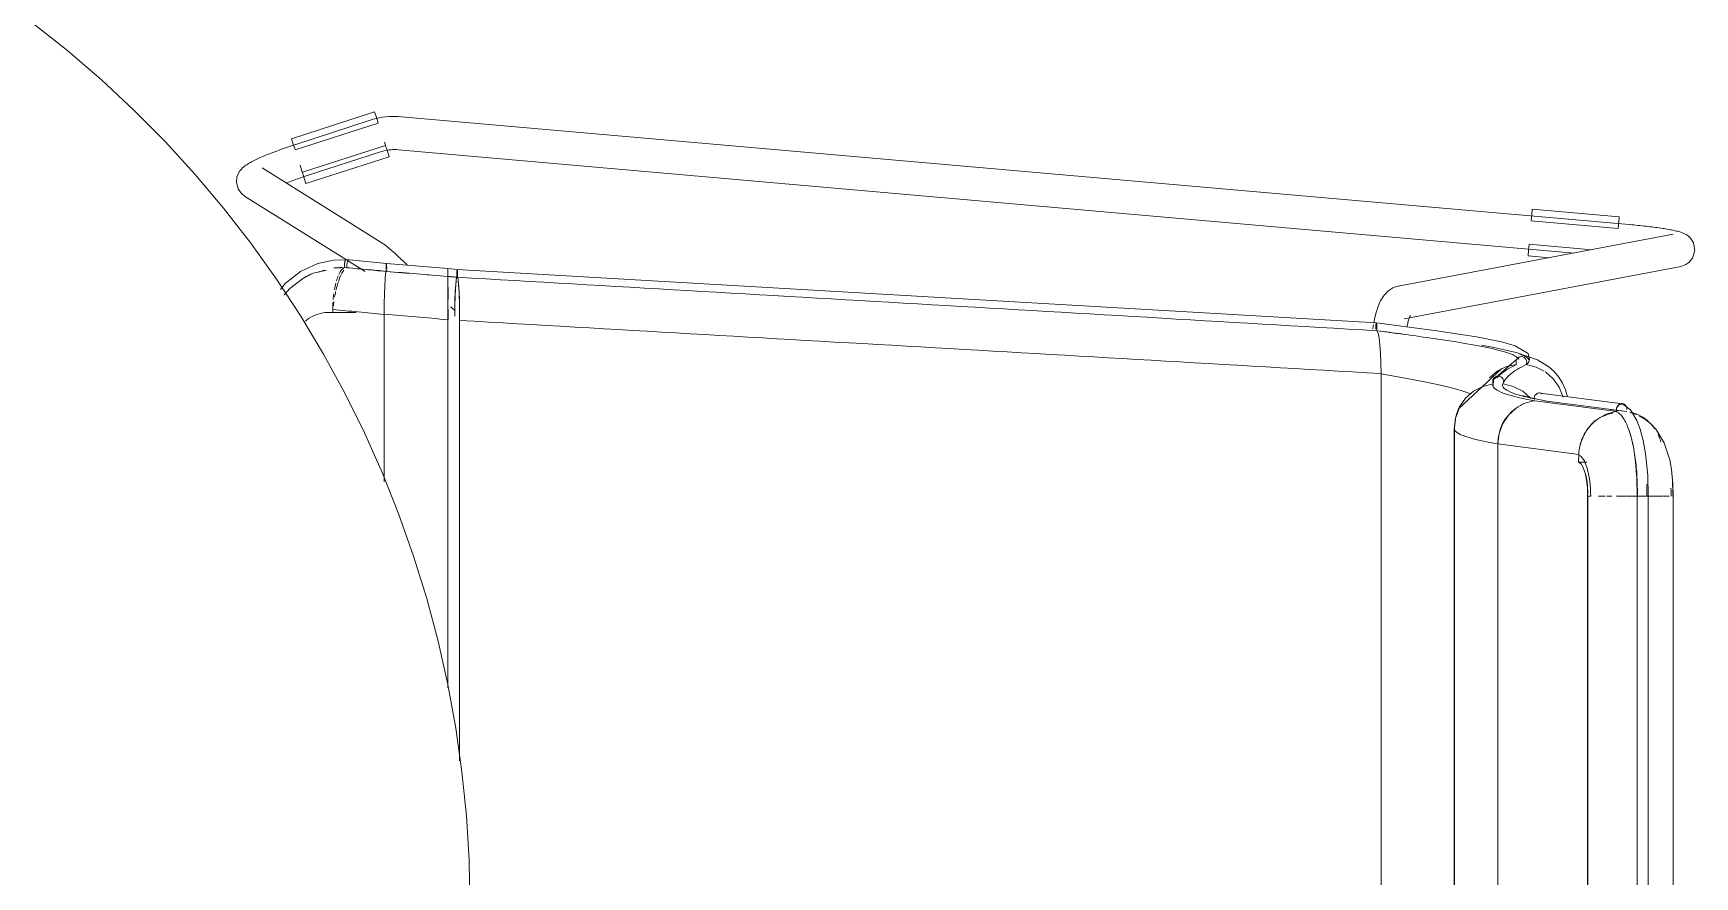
# Model space of a CAD drawing. Header units: millimetres. Extents: x 155927 to 295199, y -4084 to 97293.
# Drawn here: x 157529 to 158129, y 12116 to 12421 of the extents above; entities that cross this region are included whole.
import ezdxf

# ---------------------------------------------------------------- set-up
doc = ezdxf.new("R2010")
doc.units = ezdxf.units.MM
doc.header["$MEASUREMENT"] = 0
doc.layers.add('I-FURN', color=8, linetype='CONTINUOUS', lineweight=9)

msp = doc.modelspace()

# ---------------------------------------------------------------- linework, layer by layer
at = {"layer": 'I-FURN'}
for p, q in [((157541.49, 12414.34), (157528.96, 12424.28)), ((157553.61, 12403.9), (157541.49, 12414.34)), ((157565.31, 12392.98), (157553.61, 12403.9)), ((157576.56, 12381.61), (157565.31, 12392.98)), ((157622.23, 12382.62), (157652.23, 12392.31)), ((157650.59, 12389.31), (157623.78, 12380.59)), ((157650.64, 12389.32), (157650.59, 12389.31)), ((157651.73, 12389.65), (157650.64, 12389.32)), ((157652.84, 12389.94), (157651.73, 12389.65)), ((157652.23, 12392.31), (157652.86, 12390.35)), ((157653.96, 12390.18), (157652.84, 12389.94)), ((157652.86, 12390.35), (157653.5, 12388.38)), ((157655.08, 12390.37), (157653.96, 12390.18)), ((157656.21, 12390.52), (157655.08, 12390.37)), ((157657.35, 12390.63), (157656.21, 12390.52)), ((157658.49, 12390.69), (157657.35, 12390.63)), ((157659.63, 12390.7), (157658.49, 12390.69)), ((157660.78, 12390.67), (157659.63, 12390.7)), ((157661.92, 12390.59), (157660.78, 12390.67)), ((158105.24, 12351.64), (157661.92, 12390.59)), ((157623.53, 12378.57), (157653.54, 12388.26)), ((157587.35, 12369.8), (157576.56, 12381.61)), ((157613.59, 12376.92), (157614.22, 12377.17)), ((157614.22, 12377.17), (157614.86, 12377.42)), ((157614.86, 12377.42), (157615.51, 12377.68)), ((157615.51, 12377.68), (157616.18, 12377.93)), ((157616.18, 12377.93), (157616.86, 12378.18)), ((157616.86, 12378.18), (157617.54, 12378.44)), ((157617.54, 12378.44), (157618.24, 12378.69)), ((157618.24, 12378.69), (157618.95, 12378.95)), ((157618.95, 12378.95), (157619.67, 12379.2)), ((157619.67, 12379.2), (157620.39, 12379.45)), ((157620.39, 12379.45), (157621.12, 12379.7)), ((157621.12, 12379.7), (157621.85, 12379.95)), ((157621.85, 12379.95), (157622.59, 12380.2)), ((157622.86, 12380.66), (157622.23, 12382.62)), ((157622.59, 12380.2), (157623.33, 12380.44)), ((157623.49, 12378.69), (157622.86, 12380.66)), ((157623.33, 12380.44), (157623.78, 12380.59)), ((157656.14, 12380.19), (157626.14, 12370.5)), ((157627.49, 12369.18), (157654.3, 12377.89)), ((157654.3, 12377.89), (157654.93, 12378.08)), ((157654.93, 12378.08), (157655.58, 12378.25)), ((157655.58, 12378.25), (157656.22, 12378.39)), ((157655.74, 12381.45), (157656.11, 12380.29)), ((157656.18, 12380.07), (157656.82, 12378.1)), ((157656.22, 12378.39), (157656.87, 12378.51)), ((157656.82, 12378.1), (157657.45, 12376.15)), ((157656.87, 12378.51), (157657.53, 12378.59)), ((157657.53, 12378.59), (157658.19, 12378.66)), ((157658.19, 12378.66), (157658.85, 12378.69)), ((157658.85, 12378.69), (157659.51, 12378.7)), ((157659.51, 12378.7), (157660.17, 12378.69)), ((157660.17, 12378.69), (157660.84, 12378.64)), ((157660.84, 12378.64), (157660.87, 12378.64)), ((157660.86, 12378.64), (158085.37, 12341.34)), ((157603.58, 12371.06), (157604.1, 12371.68)), ((157604.1, 12371.68), (157604.57, 12372.15)), ((157604.57, 12372.15), (157605, 12372.52)), ((157605, 12372.52), (157605.4, 12372.83)), ((157605.4, 12372.83), (157605.79, 12373.11)), ((157605.79, 12373.11), (157606.18, 12373.36)), ((157606.18, 12373.36), (157606.57, 12373.61)), ((157606.57, 12373.61), (157606.97, 12373.84)), ((157606.97, 12373.84), (157607.38, 12374.07)), ((157607.38, 12374.07), (157607.8, 12374.3)), ((157607.8, 12374.3), (157608.24, 12374.53)), ((157608.24, 12374.53), (157608.7, 12374.76)), ((157608.7, 12374.76), (157609.17, 12374.99)), ((157609.17, 12374.99), (157609.66, 12375.22)), ((157609.66, 12375.22), (157610.17, 12375.46)), ((157610.17, 12375.46), (157610.7, 12375.7)), ((157610.7, 12375.7), (157611.25, 12375.94)), ((157611.25, 12375.94), (157611.81, 12376.18)), ((157655.21, 12344.8), (157611.63, 12372.1)), ((157611.81, 12376.18), (157612.39, 12376.42)), ((157612.39, 12376.42), (157612.98, 12376.67)), ((157612.98, 12376.67), (157613.59, 12376.92)), ((157625.3, 12373.08), (157626.1, 12370.6)), ((157627.44, 12366.46), (157657.45, 12376.15)), ((157597.66, 12357.56), (157587.35, 12369.8)), ((157602.32, 12366.79), (157602.5, 12368.76)), ((157602.91, 12364.56), (157602.32, 12366.79)), ((157602.5, 12368.76), (157603.02, 12370.14)), ((157603.02, 12370.14), (157603.58, 12371.06)), ((157620.51, 12366.74), (157621.14, 12366.97)), ((157621.14, 12366.97), (157621.77, 12367.21)), ((157621.77, 12367.21), (157622.42, 12367.44)), ((157622.42, 12367.44), (157623.08, 12367.68)), ((157623.08, 12367.68), (157623.74, 12367.91)), ((157623.74, 12367.91), (157624.41, 12368.15)), ((157624.41, 12368.15), (157625.09, 12368.38)), ((157625.09, 12368.38), (157625.78, 12368.62)), ((157625.78, 12368.62), (157626.47, 12368.85)), ((157626.81, 12368.41), (157626.17, 12370.39)), ((157626.47, 12368.85), (157627.16, 12369.07)), ((157627.44, 12366.46), (157626.81, 12368.41)), ((157627.16, 12369.07), (157627.49, 12369.18)), ((157604.13, 12362.83), (157602.91, 12364.56)), ((157604.13, 12362.83), (157605.26, 12361.93)), ((157605.26, 12361.93), (157642.02, 12338.9)), ((157607.47, 12344.92), (157597.66, 12357.56)), ((158069.86, 12353.11), (158070.04, 12355.17)), ((158070.04, 12355.17), (158070.22, 12357.22)), ((158070.22, 12357.22), (158101.63, 12354.46)), ((158101.63, 12354.46), (158101.45, 12352.41)), ((158121.09, 12348.16), (158021.79, 12329.35)), ((158069.85, 12352.99), (158101.26, 12350.23)), ((158101.45, 12352.41), (158101.27, 12350.35)), ((158105.39, 12351.63), (158105.24, 12351.64)), ((158106.15, 12351.56), (158105.39, 12351.63)), ((158106.9, 12351.49), (158106.15, 12351.56)), ((158107.64, 12351.42), (158106.9, 12351.49)), ((158108.39, 12351.35), (158107.64, 12351.42)), ((158109.13, 12351.27), (158108.39, 12351.35)), ((158109.86, 12351.19), (158109.13, 12351.27)), ((158110.59, 12351.11), (158109.86, 12351.19)), ((158111.31, 12351.03), (158110.59, 12351.11)), ((158112.01, 12350.95), (158111.31, 12351.03)), ((158112.71, 12350.86), (158112.01, 12350.95)), ((158113.4, 12350.78), (158112.71, 12350.86)), ((158114.08, 12350.69), (158113.4, 12350.78)), ((158114.74, 12350.6), (158114.08, 12350.69)), ((158115.39, 12350.51), (158114.74, 12350.6)), ((158116.02, 12350.42), (158115.39, 12350.51)), ((158116.64, 12350.33), (158116.02, 12350.42)), ((158117.25, 12350.24), (158116.64, 12350.33)), ((158117.83, 12350.15), (158117.25, 12350.24)), ((158118.4, 12350.06), (158117.83, 12350.15)), ((158118.95, 12349.96), (158118.4, 12350.06)), ((158119.48, 12349.87), (158118.95, 12349.96)), ((158120, 12349.78), (158119.48, 12349.87)), ((158120.49, 12349.68), (158120, 12349.78)), ((158120.97, 12349.59), (158120.49, 12349.68)), ((158121.43, 12349.49), (158120.97, 12349.59)), ((158121.88, 12349.39), (158121.43, 12349.49)), ((158122.3, 12349.29), (158121.88, 12349.39)), ((158122.72, 12349.19), (158122.3, 12349.29)), ((158123.12, 12349.08), (158122.72, 12349.19)), ((158123.51, 12348.96), (158123.12, 12349.08)), ((158123.91, 12348.84), (158123.51, 12348.96)), ((158124.31, 12348.7), (158123.91, 12348.84)), ((158124.74, 12348.53), (158124.31, 12348.7)), ((158125.22, 12348.31), (158124.74, 12348.53)), ((158125.78, 12348.01), (158125.22, 12348.31)), ((158126.48, 12347.53), (158125.78, 12348.01)), ((158127.39, 12346.68), (158126.48, 12347.53)), ((157616.76, 12331.9), (157607.47, 12344.92)), ((157655.21, 12344.8), (157655.54, 12344.58)), ((157655.54, 12344.58), (157655.79, 12344.4)), ((157655.79, 12344.4), (157656.02, 12344.23)), ((157656.02, 12344.23), (157656.24, 12344.05)), ((157656.24, 12344.05), (157656.47, 12343.87)), ((157656.47, 12343.87), (157656.7, 12343.68)), ((157656.7, 12343.68), (157656.94, 12343.48)), ((157656.94, 12343.48), (157657.19, 12343.27)), ((157657.19, 12343.27), (157657.46, 12343.04)), ((157657.46, 12343.04), (157657.74, 12342.79)), ((157657.74, 12342.79), (157658.03, 12342.54)), ((157658.03, 12342.54), (157658.34, 12342.26)), ((157658.34, 12342.26), (157658.66, 12341.98)), ((157658.66, 12341.98), (157659, 12341.68)), ((157659, 12341.68), (157659.35, 12341.36)), ((157659.35, 12341.36), (157659.71, 12341.03)), ((158068.73, 12340.31), (158068.91, 12342.35)), ((158068.91, 12342.35), (158069.09, 12344.41)), ((158091.71, 12342.55), (158069.1, 12344.54)), ((158128.43, 12345.02), (158127.39, 12346.68)), ((158128.08, 12339.51), (158128.91, 12342.26)), ((158128.91, 12342.26), (158128.43, 12345.02)), ((157625.46, 12334.65), (157631.77, 12337.55)), ((157631.77, 12337.55), (157637.42, 12338.76)), ((157637.42, 12338.76), (157642.88, 12338.85)), ((157656.48, 12337.55), (157641.99, 12338.97)), ((157642.39, 12338.67), (157648.84, 12334.63)), ((157656.39, 12336.61), (157656.38, 12336.16)), ((157656.38, 12336.15), (157656.39, 12336.61)), ((157656.38, 12336.16), (157656.38, 12335.67)), ((157656.38, 12335.66), (157656.38, 12336.15)), ((157656.38, 12335.67), (157656.38, 12335.17)), ((157656.38, 12335.17), (157656.38, 12335.66)), ((157656.38, 12335.17), (157656.39, 12334.7)), ((157656.39, 12334.7), (157656.38, 12335.17)), ((157656.41, 12337), (157656.39, 12336.61)), ((157656.39, 12336.61), (157656.41, 12336.99)), ((157656.43, 12337.29), (157656.41, 12337)), ((157656.41, 12336.99), (157656.43, 12337.29)), ((157656.45, 12337.48), (157656.43, 12337.29)), ((157656.45, 12337.48), (157656.48, 12337.55)), ((157656.48, 12337.55), (157656.45, 12337.48)), ((157678.68, 12335.72), (157656.48, 12337.55)), ((157656.5, 12337.49), (157656.48, 12337.55)), ((157656.48, 12337.55), (157656.5, 12337.48)), ((157656.53, 12337.3), (157656.5, 12337.49)), ((157656.5, 12337.48), (157656.53, 12337.29)), ((157656.55, 12337.01), (157656.53, 12337.3)), ((157656.53, 12337.29), (157656.55, 12337)), ((157656.57, 12336.62), (157656.55, 12337.01)), ((157656.55, 12337), (157656.57, 12336.62)), ((157656.58, 12336.17), (157656.57, 12336.62)), ((157656.57, 12336.62), (157656.58, 12336.17)), ((157656.57, 12334.71), (157656.58, 12335.18)), ((157656.58, 12335.18), (157656.57, 12334.71)), ((157656.58, 12335.68), (157656.58, 12336.17)), ((157656.58, 12336.17), (157656.58, 12335.68)), ((157659.71, 12341.03), (157660.09, 12340.69)), ((157660.09, 12340.69), (157660.48, 12340.33)), ((157660.48, 12340.33), (157660.88, 12339.96)), ((157660.88, 12339.96), (157661.3, 12339.58)), ((157661.3, 12339.58), (157661.72, 12339.19)), ((157661.72, 12339.19), (157662.16, 12338.79)), ((157662.16, 12338.79), (157662.6, 12338.37)), ((157662.6, 12338.37), (157663.06, 12337.95)), ((157663.06, 12337.95), (157663.52, 12337.52)), ((157663.52, 12337.52), (157663.99, 12337.08)), ((157678.68, 12335.47), (157678.67, 12335.18)), ((157678.67, 12335.17), (157678.68, 12335.46)), ((157678.67, 12335.18), (157678.67, 12334.79)), ((157678.67, 12334.79), (157678.67, 12335.17)), ((157678.68, 12335.72), (157682.04, 12335.45)), ((157678.68, 12335.65), (157678.68, 12335.72)), ((157678.68, 12335.72), (157678.68, 12335.65)), ((157678.68, 12335.65), (157678.68, 12335.72)), ((157678.68, 12335.72), (157678.68, 12335.66)), ((157678.69, 12335.17), (157678.69, 12334.78)), ((157678.69, 12334.79), (157678.69, 12335.17)), ((157681.98, 12335.19), (157681.96, 12334.89)), ((157682.01, 12335.38), (157681.98, 12335.19)), ((157682.04, 12335.45), (157682.01, 12335.38)), ((158013.95, 12316.16), (157682.04, 12335.45)), ((157682.07, 12335.38), (157682.04, 12335.45)), ((157682.09, 12335.19), (157682.07, 12335.38)), ((157682.12, 12334.9), (157682.09, 12335.19)), ((158024.03, 12317.56), (158123.32, 12336.37)), ((158068.73, 12340.31), (158076.63, 12339.61)), ((158123.74, 12336.46), (158123.32, 12336.37)), ((158124.25, 12336.6), (158123.74, 12336.46)), ((158124.87, 12336.81), (158124.25, 12336.6)), ((158125.67, 12337.19), (158124.87, 12336.81)), ((158126.76, 12337.93), (158125.67, 12337.19)), ((158128.08, 12339.51), (158126.76, 12337.93)), ((157625.53, 12318.52), (157616.76, 12331.9)), ((157618.25, 12328.21), (157619.93, 12330.31)), ((157619.93, 12330.31), (157625.46, 12334.65)), ((157621.59, 12328.57), (157626.17, 12332.07)), ((157626.17, 12332.07), (157629.85, 12333.98)), ((157655.75, 12326.56), (157655.86, 12329.6)), ((157655.86, 12329.59), (157655.75, 12326.49)), ((157656.01, 12332.07), (157655.86, 12329.59)), ((157655.87, 12329.64), (157656.02, 12332.07)), ((157656.19, 12333.81), (157656.01, 12332.07)), ((157656.02, 12332.09), (157656.19, 12333.81)), ((157656.19, 12333.81), (157656.39, 12334.7)), ((157656.39, 12334.7), (157656.19, 12333.81)), ((157678.64, 12330.25), (157678.63, 12327.75)), ((157678.63, 12327.75), (157678.64, 12330.24)), ((157678.66, 12332), (157678.64, 12330.25)), ((157678.64, 12330.25), (157678.66, 12331.99)), ((157678.66, 12331.99), (157678.67, 12332.88)), ((157678.67, 12332.88), (157678.66, 12332)), ((157678.67, 12334.34), (157678.67, 12334.79)), ((157678.67, 12334.79), (157678.67, 12334.34)), ((157678.67, 12333.85), (157678.67, 12334.34)), ((157678.67, 12334.34), (157678.67, 12333.85)), ((157678.67, 12333.35), (157678.67, 12333.85)), ((157678.67, 12333.85), (157678.67, 12333.35)), ((157678.67, 12332.88), (157678.67, 12333.35)), ((157678.67, 12333.35), (157678.67, 12332.88)), ((157678.69, 12334.34), (157678.69, 12334.79)), ((157678.69, 12334.78), (157678.69, 12334.33)), ((157678.69, 12333.84), (157678.69, 12334.34)), ((157678.69, 12334.33), (157678.69, 12333.84)), ((157678.69, 12333.84), (157678.69, 12333.34)), ((157678.69, 12333.35), (157678.69, 12333.84)), ((157678.69, 12332.88), (157678.69, 12333.35)), ((157678.69, 12333.34), (157678.69, 12332.88)), ((157678.7, 12331.98), (157678.72, 12330.23)), ((157678.72, 12330.23), (157678.7, 12331.98)), ((157678.72, 12330.23), (157678.73, 12327.73)), ((157678.73, 12327.73), (157678.72, 12330.23)), ((157681.54, 12329.95), (157681.37, 12327.46)), ((157681.73, 12331.7), (157681.54, 12329.95)), ((157681.94, 12332.6), (157681.73, 12331.7)), ((157681.94, 12334.51), (157681.93, 12334.06)), ((157681.93, 12334.06), (157681.93, 12333.57)), ((157681.93, 12333.57), (157681.93, 12333.07)), ((157681.93, 12333.07), (157681.94, 12332.6)), ((157681.96, 12334.89), (157681.94, 12334.51)), ((157682.13, 12334.52), (157682.12, 12334.9)), ((157682.15, 12334.07), (157682.13, 12334.52)), ((157682.14, 12332.61), (157682.15, 12333.08)), ((157682.35, 12331.72), (157682.14, 12332.61)), ((157682.15, 12333.58), (157682.15, 12334.07)), ((157682.15, 12333.08), (157682.15, 12333.58)), ((157682.54, 12329.97), (157682.35, 12331.72)), ((157682.71, 12327.47), (157682.54, 12329.97)), ((158020.81, 12329.09), (158019.91, 12328.73)), ((158021.79, 12329.35), (158020.81, 12329.09)), ((157619.59, 12326.19), (157621.59, 12328.57)), ((157655.68, 12323.06), (157655.75, 12326.5)), ((157655.75, 12326.49), (157655.68, 12323.06)), ((157655.75, 12326.52), (157655.75, 12326.56)), ((157678.63, 12327.75), (157678.62, 12324.61)), ((157678.62, 12324.61), (157678.63, 12327.74)), ((157678.62, 12321.05), (157678.62, 12324.61)), ((157678.62, 12324.61), (157678.62, 12321.05)), ((157678.73, 12327.73), (157678.74, 12324.6)), ((157678.74, 12324.61), (157678.73, 12327.73)), ((157681.25, 12324.34), (157681.17, 12320.79)), ((157681.37, 12327.46), (157681.25, 12324.34)), ((157682.83, 12324.34), (157682.71, 12327.47)), ((157682.91, 12320.78), (157682.83, 12324.34)), ((158015.22, 12323.55), (158014.97, 12322.99)), ((158015.49, 12324.1), (158015.22, 12323.55)), ((158015.78, 12324.64), (158015.49, 12324.1)), ((158016.11, 12325.18), (158015.78, 12324.64)), ((158016.46, 12325.71), (158016.11, 12325.18)), ((158016.87, 12326.25), (158016.46, 12325.71)), ((158017.32, 12326.78), (158016.87, 12326.25)), ((158017.84, 12327.3), (158017.32, 12326.78)), ((158018.43, 12327.81), (158017.84, 12327.3)), ((158019.12, 12328.29), (158018.43, 12327.81)), ((158019.91, 12328.73), (158019.12, 12328.29)), ((157633.76, 12304.79), (157625.53, 12318.52)), ((157645.61, 12319.91), (157635.85, 12319.91)), ((157637.1, 12319.85), (157637.1, 12320.9)), ((157655.67, 12322.96), (157655.65, 12319.2)), ((157655.65, 12319.32), (157655.68, 12322.96)), ((157655.65, 12319.2), (157655.65, 12258.71)), ((157655.65, 12258.71), (157655.65, 12319.2)), ((157678.62, 12321.05), (157678.62, 12317.26)), ((157678.62, 12317.26), (157678.62, 12321.04)), ((157678.62, 12184.26), (157678.62, 12317.26)), ((157678.62, 12317.26), (157678.62, 12184.26)), ((157678.74, 12321.05), (157678.74, 12317.27)), ((157678.74, 12317.27), (157678.74, 12321.05)), ((157681.29, 12320.48), (157679.76, 12321.95)), ((157681.17, 12320.79), (157681.15, 12318.53)), ((157682.93, 12316.99), (157682.91, 12320.78)), ((158013.3, 12317.43), (158013.17, 12316.75)), ((158013.44, 12318.1), (158013.3, 12317.43)), ((158013.6, 12318.75), (158013.44, 12318.1)), ((158013.76, 12319.39), (158013.6, 12318.75)), ((158013.93, 12320.02), (158013.76, 12319.39)), ((158014.11, 12320.64), (158013.93, 12320.02)), ((158014.31, 12321.25), (158014.11, 12320.64)), ((158014.51, 12321.84), (158014.31, 12321.25)), ((158014.73, 12322.42), (158014.51, 12321.84)), ((158014.97, 12322.99), (158014.73, 12322.42)), ((158025.58, 12317.11), (158025.47, 12316.74)), ((158025.69, 12317.44), (158025.58, 12317.11)), ((158025.79, 12317.75), (158025.69, 12317.44)), ((158025.9, 12318.02), (158025.79, 12317.75)), ((158025.99, 12318.25), (158025.9, 12318.02)), ((158026.08, 12318.44), (158025.99, 12318.25)), ((158026.15, 12318.59), (158026.08, 12318.44)), ((158026.2, 12318.68), (158026.15, 12318.59)), ((158026.24, 12318.75), (158026.2, 12318.68)), ((158026.26, 12318.78), (158026.24, 12318.75)), ((157682.93, 12157.89), (157682.93, 12316.99)), ((157682.93, 12316.99), (157682.93, 12157.89)), ((158012.82, 12314.63), (158012.72, 12313.91)), ((158012.92, 12315.35), (158012.82, 12314.63)), ((158013.17, 12316.75), (158013.04, 12316.05)), ((158013.74, 12314.79), (158013.73, 12314.3)), ((158013.73, 12314.3), (158013.74, 12314.79)), ((158013.73, 12314.3), (158013.74, 12313.8)), ((158013.74, 12313.8), (158013.73, 12314.3)), ((158013.77, 12315.24), (158013.74, 12314.79)), ((158013.74, 12314.79), (158013.77, 12315.24)), ((158013.8, 12315.62), (158013.77, 12315.24)), ((158013.77, 12315.24), (158013.8, 12315.62)), ((158013.84, 12315.91), (158013.8, 12315.62)), ((158013.8, 12315.62), (158013.84, 12315.91)), ((158013.84, 12315.91), (158013.9, 12316.1)), ((158013.9, 12316.09), (158013.84, 12315.91)), ((158013.95, 12316.16), (158013.9, 12316.09)), ((158013.9, 12316.1), (158013.95, 12316.16)), ((158013.95, 12316.16), (158025.8, 12314.6)), ((158014, 12316.08), (158013.95, 12316.16)), ((158013.95, 12316.16), (158014, 12316.09)), ((158014, 12316.09), (158014.05, 12315.89)), ((158014.05, 12315.89), (158014, 12316.08)), ((158014.1, 12315.59), (158014.05, 12315.89)), ((158014.05, 12315.89), (158014.1, 12315.6)), ((158014.1, 12315.6), (158014.13, 12315.21)), ((158014.13, 12315.21), (158014.1, 12315.59)), ((158014.15, 12314.75), (158014.13, 12315.21)), ((158014.13, 12315.21), (158014.15, 12314.76)), ((158014.14, 12313.29), (158014.15, 12313.76)), ((158014.16, 12313.76), (158014.14, 12313.29)), ((158014.14, 12313.29), (158014.54, 12312.39)), ((158014.54, 12312.39), (158014.14, 12313.29)), ((158014.15, 12314.76), (158014.16, 12314.26)), ((158014.16, 12314.26), (158014.15, 12314.75)), ((158014.15, 12313.76), (158014.16, 12314.26)), ((158014.16, 12314.26), (158014.16, 12313.76)), ((158014.54, 12312.39), (158014.9, 12310.65)), ((158014.9, 12310.64), (158014.54, 12312.39)), ((158025.05, 12315.01), (158024.96, 12314.52)), ((158025.15, 12315.48), (158025.05, 12315.01)), ((158025.26, 12315.93), (158025.15, 12315.48)), ((158025.36, 12316.35), (158025.26, 12315.93)), ((158025.47, 12316.74), (158025.36, 12316.35)), ((158025.8, 12314.6), (158035.73, 12313.25)), ((158035.73, 12313.25), (158043.75, 12312.06)), ((158043.75, 12312.06), (158050.07, 12311.03)), ((158014.9, 12310.64), (158015.21, 12308.18)), ((158015.22, 12308.15), (158014.9, 12310.64)), ((158015.22, 12308.15), (158015.45, 12305.09)), ((158015.45, 12305.04), (158015.22, 12308.15)), ((158050.07, 12311.03), (158059.09, 12309.23)), ((158055.93, 12307.31), (158051.86, 12308.05)), ((158064.45, 12305.42), (158055.93, 12307.31)), ((158059.09, 12309.23), (158064.08, 12307.82)), ((158064.08, 12307.82), (158068.72, 12305.05)), ((158072.08, 12302.75), (158064.45, 12305.42)), ((157641.43, 12290.75), (157633.76, 12304.79)), ((158015.45, 12305.05), (158015.61, 12301.57)), ((158015.61, 12301.51), (158015.45, 12305.04)), ((158015.61, 12301.51), (158015.67, 12297.82)), ((158015.67, 12297.74), (158015.61, 12301.51)), ((158059.28, 12299.61), (158043.59, 12285.01)), ((158065.48, 12303.72), (158056.06, 12295.6)), ((158060.93, 12300.31), (158057.61, 12298.67)), ((158057.61, 12298.66), (158060.94, 12300.3)), ((158064.55, 12301.09), (158060.93, 12300.31)), ((158060.94, 12300.3), (158064.55, 12301.09)), ((158064.37, 12302.07), (158064.46, 12302.56)), ((158064.46, 12302.56), (158064.37, 12302.07)), ((158064.4, 12301.57), (158064.37, 12302.07)), ((158064.37, 12302.07), (158064.4, 12301.57)), ((158064.55, 12301.09), (158064.4, 12301.57)), ((158064.4, 12301.57), (158064.55, 12301.09)), ((158064.46, 12302.56), (158064.67, 12303.01)), ((158064.66, 12303.01), (158064.46, 12302.56)), ((158064.98, 12303.39), (158064.66, 12303.01)), ((158064.67, 12303.01), (158064.98, 12303.39)), ((158065.39, 12303.68), (158064.98, 12303.39)), ((158064.98, 12303.39), (158065.39, 12303.67)), ((158065.2, 12303.57), (158065.42, 12303.69)), ((158065.39, 12303.67), (158065.85, 12303.86)), ((158065.84, 12303.86), (158065.39, 12303.68)), ((158066.33, 12303.92), (158065.84, 12303.86)), ((158065.85, 12303.86), (158066.33, 12303.92)), ((158066.33, 12303.92), (158066.82, 12303.84)), ((158066.82, 12303.85), (158066.33, 12303.92)), ((158067.27, 12303.65), (158066.82, 12303.85)), ((158066.82, 12303.84), (158067.27, 12303.65)), ((158067.27, 12303.65), (158067.66, 12303.35)), ((158067.67, 12303.35), (158067.27, 12303.65)), ((158067.66, 12303.35), (158067.97, 12302.96)), ((158067.97, 12302.96), (158067.67, 12303.35)), ((158067.97, 12302.96), (158068.16, 12302.5)), ((158068.17, 12302.51), (158067.97, 12302.96)), ((158068.2, 12301.51), (158068.03, 12301.04)), ((158068.04, 12301.04), (158068.2, 12301.51)), ((158071.66, 12300.14), (158068.04, 12301.04)), ((158068.16, 12302.5), (158068.24, 12302.01)), ((158068.24, 12302.01), (158068.17, 12302.51)), ((158068.24, 12302.01), (158068.2, 12301.51)), ((158068.2, 12301.51), (158068.24, 12302.01)), ((158068.72, 12305.05), (158069.25, 12302.86)), ((158069.25, 12302.86), (158068.96, 12301.95)), ((158074.51, 12298.72), (158071.66, 12300.14)), ((158076.19, 12300.25), (158072.08, 12302.75)), ((158078.15, 12298.51), (158076.19, 12300.25)), ((158015.67, 11914.34), (158015.67, 12297.74)), ((158015.67, 12297.74), (158015.67, 11914.34)), ((158052.44, 12293.19), (158049.05, 12291.44)), ((158049.06, 12291.43), (158052.44, 12293.19)), ((158056.16, 12294.09), (158052.44, 12293.19)), ((158057.61, 12298.67), (158054.77, 12296.27)), ((158054.77, 12296.27), (158057.61, 12298.66)), ((158055.96, 12295.05), (158056.04, 12295.54)), ((158056.04, 12295.54), (158055.96, 12295.05)), ((158056, 12294.55), (158055.96, 12295.05)), ((158055.96, 12295.05), (158056, 12294.56)), ((158056, 12294.56), (158056.16, 12294.09)), ((158056.16, 12294.08), (158056, 12294.55)), ((158056.24, 12296), (158056.04, 12295.54)), ((158056.04, 12295.54), (158056.24, 12295.99)), ((158056.19, 12295.9), (158056.14, 12293.02)), ((158056.56, 12296.38), (158056.24, 12296)), ((158056.24, 12295.99), (158056.56, 12296.37)), ((158056.56, 12296.37), (158056.96, 12296.67)), ((158056.96, 12296.67), (158056.56, 12296.38)), ((158056.96, 12296.67), (158057.42, 12296.86)), ((158057.42, 12296.86), (158056.96, 12296.67)), ((158057.91, 12296.93), (158057.42, 12296.86)), ((158057.42, 12296.86), (158057.91, 12296.92)), ((158058.4, 12296.86), (158057.91, 12296.93)), ((158057.91, 12296.92), (158058.4, 12296.86)), ((158058.4, 12296.86), (158058.86, 12296.67)), ((158058.86, 12296.67), (158058.4, 12296.86)), ((158058.86, 12296.67), (158059.27, 12296.37)), ((158059.27, 12296.38), (158058.86, 12296.67)), ((158059.58, 12296), (158059.27, 12296.38)), ((158059.27, 12296.37), (158059.58, 12295.99)), ((158059.78, 12295.54), (158059.58, 12296)), ((158059.58, 12295.99), (158059.78, 12295.54)), ((158059.82, 12294.55), (158059.66, 12294.08)), ((158059.67, 12294.09), (158059.83, 12294.56)), ((158063.38, 12293.19), (158059.67, 12294.09)), ((158059.95, 12294.76), (158059.77, 12294.33)), ((158059.78, 12295.54), (158059.86, 12295.05)), ((158059.87, 12295.05), (158059.78, 12295.54)), ((158059.86, 12295.05), (158059.82, 12294.55)), ((158059.83, 12294.56), (158059.87, 12295.05)), ((158066.77, 12291.44), (158063.38, 12293.19)), ((158077.81, 12295.92), (158074.98, 12298.4)), ((158079.98, 12292.84), (158077.81, 12295.92)), ((158079.84, 12296.53), (158078.15, 12298.51)), ((158081.21, 12294.34), (158079.84, 12296.53)), ((158082.24, 12291.97), (158081.21, 12294.34)), ((157648.53, 12276.42), (157641.43, 12290.75)), ((158046.18, 12288.93), (158044, 12285.8)), ((158044.01, 12285.79), (158046.18, 12288.93)), ((158049.05, 12291.44), (158046.18, 12288.93)), ((158046.18, 12288.93), (158049.06, 12291.43)), ((158066.74, 12289.93), (158069.18, 12289.18)), ((158069.65, 12288.93), (158066.77, 12291.44)), ((158069.18, 12289.18), (158075.47, 12287.8)), ((158071.03, 12289.4), (158070.95, 12288.91)), ((158070.95, 12288.91), (158070.99, 12288.42)), ((158071.22, 12289.86), (158071.03, 12289.4)), ((158071.14, 12287.94), (158100.84, 12284.1)), ((158071.52, 12290.24), (158071.22, 12289.86)), ((158071.91, 12290.53), (158071.52, 12290.24)), ((158072.35, 12290.72), (158071.91, 12290.53)), ((158072.82, 12290.79), (158072.35, 12290.72)), ((158073.28, 12290.72), (158072.82, 12290.79)), ((158073.05, 12290.77), (158102.83, 12286.92)), ((158073.73, 12290.54), (158073.28, 12290.72)), ((158074.69, 12287.92), (158104.38, 12284.08)), ((158081.39, 12289.32), (158079.98, 12292.84)), ((158082.9, 12289.46), (158082.24, 12291.97)), ((158042.46, 12281.64), (158042.02, 12277.89)), ((158042.17, 12278.43), (158042.65, 12282.22)), ((158042.64, 12282.22), (158042.17, 12278.43)), ((158044.18, 12286.11), (158042.46, 12281.64)), ((158044, 12285.8), (158042.64, 12282.22)), ((158042.65, 12282.22), (158044.01, 12285.79)), ((158043.59, 12285.01), (158042.88, 12283.08)), ((158061.64, 12282.83), (158059.56, 12279.71)), ((158064.38, 12285.31), (158061.64, 12282.83)), ((158098.42, 12284.85), (158103.19, 12284.23)), ((158103.32, 12286.56), (158105.71, 12284.67)), ((158105.71, 12284.67), (158108.01, 12280.84)), ((158108.82, 12282.54), (158111.09, 12281.21)), ((158111.09, 12281.21), (158113.16, 12279.54)), ((157655.05, 12261.81), (157648.53, 12276.42)), ((158042.02, 12277.9), (158042.02, 11973.1)), ((158042.17, 11933.65), (158042.17, 12278.43)), ((158042.17, 12278.43), (158042.17, 11933.65)), ((158058.24, 12276.17), (158057.77, 12272.4)), ((158059.56, 12279.71), (158058.24, 12276.17)), ((158105.06, 12277.63), (158104.87, 12278.14)), ((158105.94, 12274.8), (158105.06, 12277.63)), ((158108.01, 12280.84), (158109.2, 12277.67)), ((158109.2, 12277.67), (158110.28, 12273.63)), ((158113.16, 12279.54), (158114.99, 12277.56)), ((158114.99, 12277.56), (158117.86, 12272.84)), ((158057.77, 12272.4), (158087.04, 12268.54)), ((158057.77, 11939.69), (158057.77, 12272.4)), ((158057.77, 12272.4), (158057.77, 11939.69)), ((158106.74, 12271.3), (158105.94, 12274.8)), ((158107.57, 12265.87), (158106.74, 12271.3)), ((158110.28, 12273.63), (158111.15, 12268.91)), ((158117.86, 12272.84), (158119.88, 12266.69)), ((158087.04, 12268.54), (158086.98, 12265.82)), ((158089.98, 12265.82), (158086.98, 12265.82)), ((158086.98, 12265.82), (158087.84, 12265.18)), ((158087.84, 12265.18), (158088.63, 12263.83)), ((158088.63, 12263.83), (158089.3, 12261.85)), ((158108.05, 12259.88), (158107.57, 12265.87)), ((158111.15, 12268.91), (158111.95, 12261.03)), ((158119.88, 12266.69), (158120.53, 12263.19)), ((158120.53, 12263.19), (158121.05, 12257.99)), ((157660.99, 12246.95), (157655.05, 12261.81)), ((158089.3, 12261.85), (158089.81, 12259.36)), ((158089.81, 12259.36), (158090.12, 12256.5)), ((158108.13, 12253.47), (158108.05, 12259.88)), ((158111.95, 12261.03), (158112.1, 12253.47)), ((158121.05, 12257.99), (158121.13, 12253.47)), ((158090.12, 12256.5), (158090.23, 12253.47)), ((158090.23, 12253.47), (158090.23, 11958.62)), ((158090.29, 11958.62), (158090.29, 12253.47)), ((158094.14, 12253.47), (158096.61, 12253.47)), ((158097.13, 12253.47), (158098.97, 12253.47)), ((158100.6, 12253.47), (158104.16, 12253.47)), ((158108.16, 12253.47), (158104.35, 12253.47)), ((158104.35, 12253.47), (158108.16, 12253.47)), ((158108.13, 12253.47), (158108.13, 11958.62)), ((158108.14, 12253.47), (158112.1, 12253.47)), ((158108.24, 12253.47), (158108.14, 12253.47)), ((158108.47, 12253.47), (158108.24, 12253.47)), ((158108.8, 12253.47), (158108.47, 12253.47)), ((158109.22, 12253.47), (158108.8, 12253.47)), ((158109.69, 12253.47), (158109.22, 12253.47)), ((158110.19, 12253.47), (158109.69, 12253.47)), ((158110.68, 12253.47), (158110.19, 12253.47)), ((158111.13, 12253.47), (158110.68, 12253.47)), ((158111.53, 12253.47), (158111.13, 12253.47)), ((158111.83, 12253.47), (158111.53, 12253.47)), ((158112.03, 12253.47), (158111.83, 12253.47)), ((158112.02, 12253.47), (158114.87, 12253.47)), ((158114.88, 12253.47), (158112.03, 12253.47)), ((158112.1, 12253.47), (158112.03, 12253.47)), ((158112.1, 11958.62), (158112.1, 12253.47)), ((158115.03, 12253.47), (158117.61, 12253.47)), ((158117.89, 12253.47), (158119.64, 12253.47)), ((158120.83, 12253.47), (158121.12, 12253.47)), ((158121.13, 12253.47), (158120.96, 12253.47)), ((158121.13, 11958.62), (158121.13, 12253.47)), ((157666.32, 12231.87), (157660.99, 12246.95)), ((157671.05, 12216.58), (157666.32, 12231.87)), ((157675.16, 12201.12), (157671.05, 12216.58)), ((157678.66, 12185.51), (157675.16, 12201.12)), ((157681.52, 12169.77), (157678.66, 12185.51)), ((157683.75, 12153.93), (157681.52, 12169.77)), ((157685.35, 12138.01), (157683.75, 12153.93)), ((157686.31, 12122.04), (157685.35, 12138.01)), ((157686.63, 12106.04), (157686.31, 12122.04))]:
    msp.add_line(p, q, dxfattribs=at)
for centre, major_axis, ratio, start_param, end_param in [((158072.83, 12272.27), (0, 15.78), 0.955139, 0.112537, 0.354036), ((158072.82, 12288.83), (0, 1.96), 0.955139, 5.775592, 8.064923), ((158072.83, 12272.27), (0, 15.78), 0.955139, 0.595876, 1.562553), ((158072.83, 12272.27), (0, 15.78), 0.955139, 0.354206, 0.595753), ((158105.38, 12253.47), (-15.75, 0), 0.000004, 5.8107, 5.99294), ((158116.86, 12253.47), (0, 12.4), 0.287441, 4.712389, 4.950404)]:
    msp.add_ellipse(centre, major_axis=major_axis, ratio=ratio, start_param=start_param, end_param=end_param, dxfattribs=at)
for points in [[(157634.18, 12335.17), (157633.46, 12334.97), (157632.74, 12334.73), (157632.03, 12334.47)], [(157637.44, 12335.96), (157638.25, 12336.04), (157639.08, 12336.06), (157639.9, 12336.05)], [(157640.6, 12336.1), (157639.95, 12336.08), (157639.3, 12336.05), (157638.66, 12335.99)], [(157639.26, 12333.59), (157639.59, 12334.28), (157640.29, 12335.43), (157641.04, 12335.99), (157641.43, 12336.14)], [(157641.08, 12335.12), (157640.75, 12334.72), (157640.43, 12334.2), (157640.12, 12333.55)], [(157656.39, 12334.7), (157653.86, 12334.94), (157648.83, 12335.42), (157643.87, 12335.9), (157641.43, 12336.14)], [(157642.74, 12338.79), (157642.69, 12338.75), (157642.6, 12338.62), (157642.46, 12338.33), (157642.35, 12337.94), (157642.25, 12337.49), (157642.19, 12336.99), (157642.16, 12336.5), (157642.16, 12336.18), (157642.16, 12336.03)], [(157656.57, 12334.71), (157654.2, 12334.95), (157651.83, 12335.18), (157649.49, 12335.42)], [(157681.94, 12332.61), (157681.92, 12333.2), (157681.93, 12334.71), (157682, 12335.45), (157682.04, 12335.45)], [(157637.7, 12328.11), (157637.84, 12328.95), (157638.01, 12329.75), (157638.2, 12330.49)], [(157639.01, 12330.68), (157638.76, 12329.88), (157638.53, 12329), (157638.32, 12328.08)], [(157638.38, 12331.16), (157638.59, 12331.88), (157638.82, 12332.52), (157639.07, 12333.12)], [(157640, 12333.31), (157639.71, 12332.67), (157639.43, 12331.93), (157639.17, 12331.11)], [(157656.39, 12334.7), (157660.1, 12334.39), (157667.52, 12333.79), (157674.95, 12333.19), (157678.67, 12332.88)], [(157656.57, 12334.71), (157660.22, 12334.41), (157663.87, 12334.1), (157667.52, 12333.8)], [(157671.13, 12333.5), (157671.54, 12333.47), (157671.95, 12333.43), (157672.36, 12333.4)], [(157682.14, 12332.61), (157681.56, 12332.66), (157680.41, 12332.75), (157679.25, 12332.84), (157678.67, 12332.88)], [(157681.94, 12332.61), (157681.4, 12332.65), (157680.31, 12332.74), (157679.23, 12332.83), (157678.69, 12332.88)], [(157682.14, 12332.61), (157737.54, 12329.39), (157848.31, 12322.95), (157958.9, 12316.51), (158014.14, 12313.29)], [(157637.1, 12320.9), (157637.11, 12321.85), (157637.14, 12322.78), (157637.2, 12323.69)], [(157637.26, 12324.62), (157637.32, 12325.28), (157637.39, 12325.92), (157637.47, 12326.55)], [(157637.51, 12323.74), (157637.45, 12323.27), (157637.39, 12322.79), (157637.35, 12322.31)], [(157638.16, 12327.42), (157638.02, 12326.76), (157637.88, 12326.08), (157637.76, 12325.38)], [(157635.58, 12319.9), (157636.08, 12319.91), (157636.59, 12319.9), (157637.1, 12319.85)], [(157655.65, 12319.2), (157652.51, 12319.51), (157646.27, 12320.1), (157640.12, 12320.64), (157637.1, 12320.9)], [(157655.65, 12319.32), (157659.47, 12318.98), (157663.3, 12318.63), (157667.12, 12318.29)], [(157667.12, 12318.29), (157670.95, 12317.94), (157674.78, 12317.6), (157678.62, 12317.26)], [(157682.93, 12316.99), (157738.46, 12313.8), (157793.99, 12310.6), (157849.42, 12307.41)], [(158023.31, 12312.12), (158020.28, 12312.5), (158017.21, 12312.89), (158014.15, 12313.28)], [(157849.42, 12307.41), (157904.89, 12304.21), (157960.31, 12301.02), (158015.67, 12297.82)], [(158071.14, 12287.94), (158065.64, 12288.97), (158057.58, 12291.01), (158055.61, 12293.06), (158056.16, 12294.08)], [(158100.84, 12284.1), (158099.6, 12283.95), (158097.23, 12283.37), (158093.89, 12281.61), (158091.05, 12279.08), (158088.86, 12275.93), (158087.44, 12272.33), (158087.08, 12269.83), (158087.04, 12268.54)], [(158095.33, 12282.12), (158096.59, 12282.81), (158097.95, 12283.22), (158099.34, 12283.55)], [(158100.69, 12284.37), (158100.67, 12284.45), (158100.65, 12284.61), (158100.66, 12284.78), (158100.66, 12284.86)], [(158100.83, 12283.9), (158101.56, 12283.55), (158102.97, 12282.24), (158104.86, 12278.54), (158106.39, 12273.46), (158107.5, 12267.32), (158108.13, 12260.47), (158108.21, 12255.81), (158108.16, 12253.47)], [(158105.8, 12283.62), (158106.45, 12283.46), (158107.1, 12283.26), (158107.73, 12283.02)], [(158042.17, 12278.43), (158042.07, 12278.25), (158042.02, 12278.08), (158042.02, 12277.9)], [(158116.69, 12273.07), (158116.43, 12274.03), (158116.08, 12274.96), (158115.65, 12275.85)], [(158087.06, 12268.29), (158088.17, 12268.03), (158090.33, 12264.65), (158091.3, 12257.26), (158091.36, 12253.47)], [(158090.28, 12254.31), (158090.23, 12257.09), (158089.95, 12260.23), (158089.34, 12261.85)], [(158111.55, 12257.73), (158111.58, 12256.32), (158111.59, 12254.9), (158111.56, 12253.47)], [(158120.82, 12258.44), (158120.97, 12256.86), (158121.05, 12255.18), (158121.04, 12253.47)]]:
    msp.add_open_spline(points, degree=3, dxfattribs=at)
for points, knots in [([(157641.43, 12336.14), (157641.41, 12336.28), (157641.38, 12336.56), (157641.36, 12336.99), (157641.37, 12337.36), (157641.4, 12337.65), (157641.43, 12337.92), (157641.48, 12338.17), (157641.54, 12338.4), (157641.61, 12338.59), (157641.71, 12338.79), (157641.79, 12338.89), (157641.84, 12338.92)], [0, 0, 0, 0, 0.0555556, 0.1111111, 0.1666667, 0.1944444, 0.2222222, 0.2777778, 0.3055556, 0.3333333, 0.3888889, 0.4444444, 0.4444444, 0.4444444, 0.4444444]), ([(157682.04, 12335.45), (157682.06, 12335.45), (157682.09, 12335.31), (157682.12, 12334.92), (157682.13, 12334.54), (157682.15, 12334.08), (157682.15, 12333.58), (157682.15, 12333.08), (157682.14, 12332.76), (157682.14, 12332.61)], [-0.498493, -0.498493, -0.498493, -0.498493, -0.375, -0.3125, -0.25, -0.1875, -0.125, -0.0625, 0, 0, 0, 0]), ([(157626.19, 12332.07), (157627.01, 12332.58), (157629.73, 12334.16), (157632.72, 12334.76), (157634.82, 12335.04)], [-0.4024189, -0.4024189, -0.4024189, -0.4024189, -0.3333333, -0.1789981, -0.1789981, -0.1789981, -0.1789981]), ([(157681.15, 12318.53), (157681.16, 12320.56), (157681.22, 12323.78), (157681.37, 12327.57), (157681.59, 12330.92), (157681.8, 12332.32), (157681.94, 12332.61)], [-0.9335619, -0.9335619, -0.9335619, -0.9335619, -0.6666667, -0.5, -0.3333333, 0, 0, 0, 0]), ([(157682.14, 12332.61), (157682.28, 12332.33), (157682.49, 12330.95), (157682.71, 12327.59), (157682.84, 12324.42), (157682.91, 12320.82), (157682.93, 12318.27), (157682.93, 12316.99)], [-1, -1, -1, -1, -0.666667, -0.5, -0.333333, -0.166667, 0, 0, 0, 0]), ([(157627.21, 12316.74), (157628.11, 12317.51), (157631.11, 12319.44), (157634.71, 12320.07), (157637.1, 12319.85)], [0.5, 0.5, 0.5, 0.5, 0.6666667, 1, 1, 1, 1]), ([(158065.43, 12302.92), (158065.24, 12303.33), (158063.64, 12304.75), (158055.34, 12307.19), (158036.9, 12310.24), (158021.69, 12312.27), (158014.14, 12313.29)], [0.1500588, 0.1500588, 0.1500588, 0.1500588, 0.25, 0.5, 0.75, 1, 1, 1, 1]), ([(158057.42, 12296.21), (158057.81, 12296.67), (158059.48, 12298.3), (158062.14, 12299.93), (158064.55, 12301.09)], [0.303693, 0.303693, 0.303693, 0.303693, 0.5, 1, 1, 1, 1]), ([(158059.95, 12294.76), (158060.42, 12295.7), (158062.2, 12297.79), (158065.63, 12299.88), (158068.03, 12301.04)], [0.0974621, 0.0974621, 0.0974621, 0.0974621, 0.5, 1, 1, 1, 1]), ([(158068.04, 12301.04), (158069.59, 12302.07), (158069.36, 12303.35), (158066.33, 12304.63), (158065.61, 12304.89)], [0, 0, 0, 0, 0.25, 0.3133981, 0.3133981, 0.3133981, 0.3133981]), ([(158015.67, 12297.74), (158021.05, 12296.77), (158031.83, 12294.82), (158042.55, 12292.39), (158046.79, 12290.93), (158047.94, 12290.44)], [0, 0, 0, 0, 0.25, 0.5, 0.625, 0.625, 0.625, 0.625]), ([(158071.05, 12288.64), (158067.33, 12289.43), (158060.85, 12291.25), (158059.12, 12293.06), (158059.66, 12294.08)], [0.1122148, 0.1122148, 0.1122148, 0.1122148, 0.5, 1, 1, 1, 1]), ([(158087.64, 12272.22), (158087.96, 12273.4), (158089.38, 12276.87), (158091.81, 12280.13), (158093.96, 12281.27)], [-0.8266606, -0.8266606, -0.8266606, -0.8266606, -0.6666667, -0.3333333, -0.3333333, -0.3333333, -0.3333333]), ([(158104.43, 12284.95), (158104.43, 12285.1), (158104.41, 12285.32), (158104.34, 12285.61), (158104.25, 12285.88), (158104.06, 12286.2), (158103.78, 12286.52), (158103.42, 12286.75), (158103.07, 12286.88), (158102.76, 12286.93), (158102.49, 12286.94), (158102.22, 12286.9), (158101.97, 12286.83), (158101.72, 12286.72), (158101.41, 12286.52), (158101.08, 12286.2), (158100.84, 12285.8), (158100.73, 12285.45), (158100.66, 12285.08), (158100.66, 12284.63), (158100.77, 12284.28), (158100.84, 12284.1)], [0.1111111, 0.1111111, 0.1111111, 0.1111111, 0.1666667, 0.1944444, 0.2222222, 0.2777778, 0.3333333, 0.3888889, 0.4444444, 0.4791667, 0.5138889, 0.5486111, 0.5833333, 0.6180556, 0.6527778, 0.7222222, 0.7916667, 0.8263889, 0.8611111, 0.9305556, 1, 1, 1, 1]), ([(158100.75, 12285.35), (158100.79, 12285.47), (158100.89, 12285.7), (158101.17, 12286.11), (158101.71, 12286.57), (158102.59, 12286.82), (158103.37, 12286.59), (158103.88, 12286.2), (158104.18, 12285.81), (158104.37, 12285.36), (158104.4, 12285.03), (158104.41, 12284.86)], [-0.8125, -0.8125, -0.8125, -0.8125, -0.765625, -0.71875, -0.625, -0.5, -0.375, -0.3125, -0.25, -0.1875, -0.125, -0.125, -0.125, -0.125]), ([(158114.51, 12277.82), (158114.24, 12278.22), (158113.2, 12279.59), (158111.03, 12281.59), (158108.19, 12283.2), (158106.25, 12283.67), (158105.48, 12283.84)], [0.434972, 0.434972, 0.434972, 0.434972, 0.5, 0.6666667, 0.8333333, 0.9407177, 0.9407177, 0.9407177, 0.9407177]), ([(158042.02, 12277.89), (158042.01, 12277.07), (158044.4, 12275.24), (158052.04, 12273.4), (158057.77, 12272.4)], [0.0892846, 0.0892846, 0.0892846, 0.0892846, 0.5, 1, 1, 1, 1])]:
    msp.add_open_spline(points, degree=3, knots=knots, dxfattribs=at)

doc.saveas('drawing.dxf')
